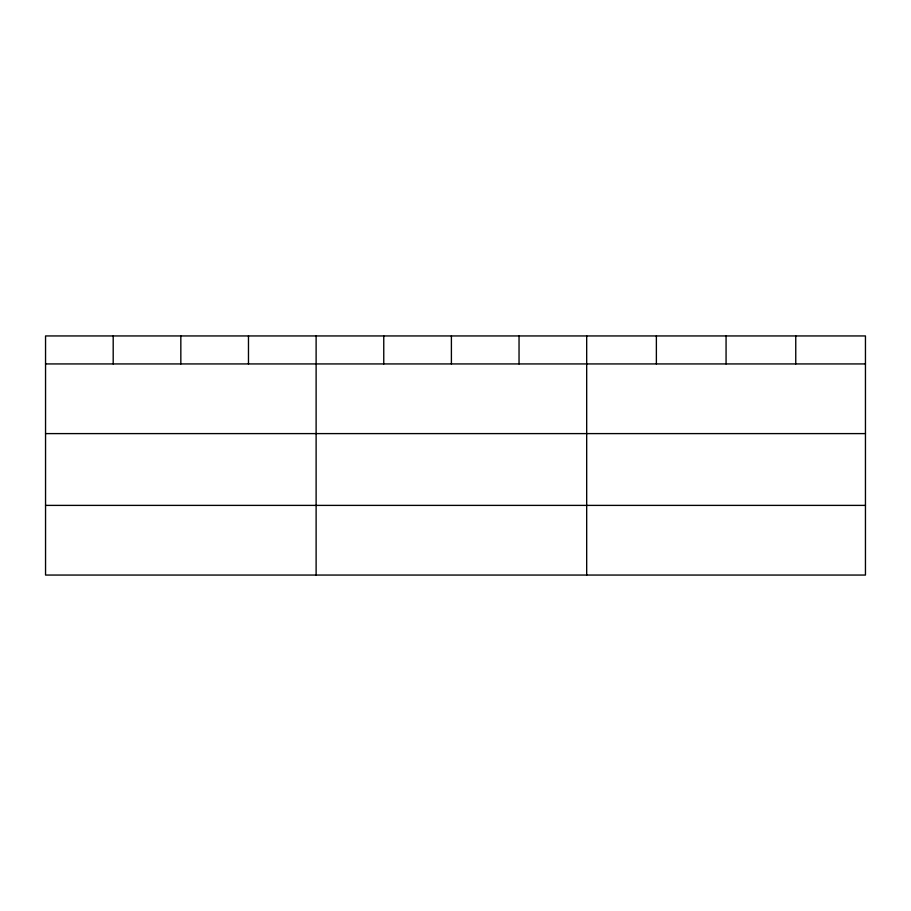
<?xml version="1.0" encoding="UTF-8"?>
<svg xmlns="http://www.w3.org/2000/svg" width="911" height="911" viewBox="0 0 911 911"><rect width="100%" height="100%" fill="white"/><g stroke="black" fill="none" stroke-linecap="round" stroke-linejoin="round"><path stroke-width="1.37" d="M865.45 433.602L865.45 335.943L45.55 335.943L45.55 575.057L865.45 575.057L865.45 433.602L45.55 433.602M45.55 363.933L865.45 363.933M45.55 505.389L865.45 505.389M795.758 335.943L795.758 363.933M726.067 335.943L726.067 363.933M656.375 335.943L656.375 363.933M586.684 335.943L586.684 575.057M519.042 335.943L519.042 363.933M451.4 335.943L451.4 363.933M383.759 335.943L383.759 363.933M316.117 335.943L316.117 575.057M248.475 335.943L248.475 363.933M180.834 335.943L180.834 363.933M113.192 335.943L113.192 363.933"/></g></svg>
